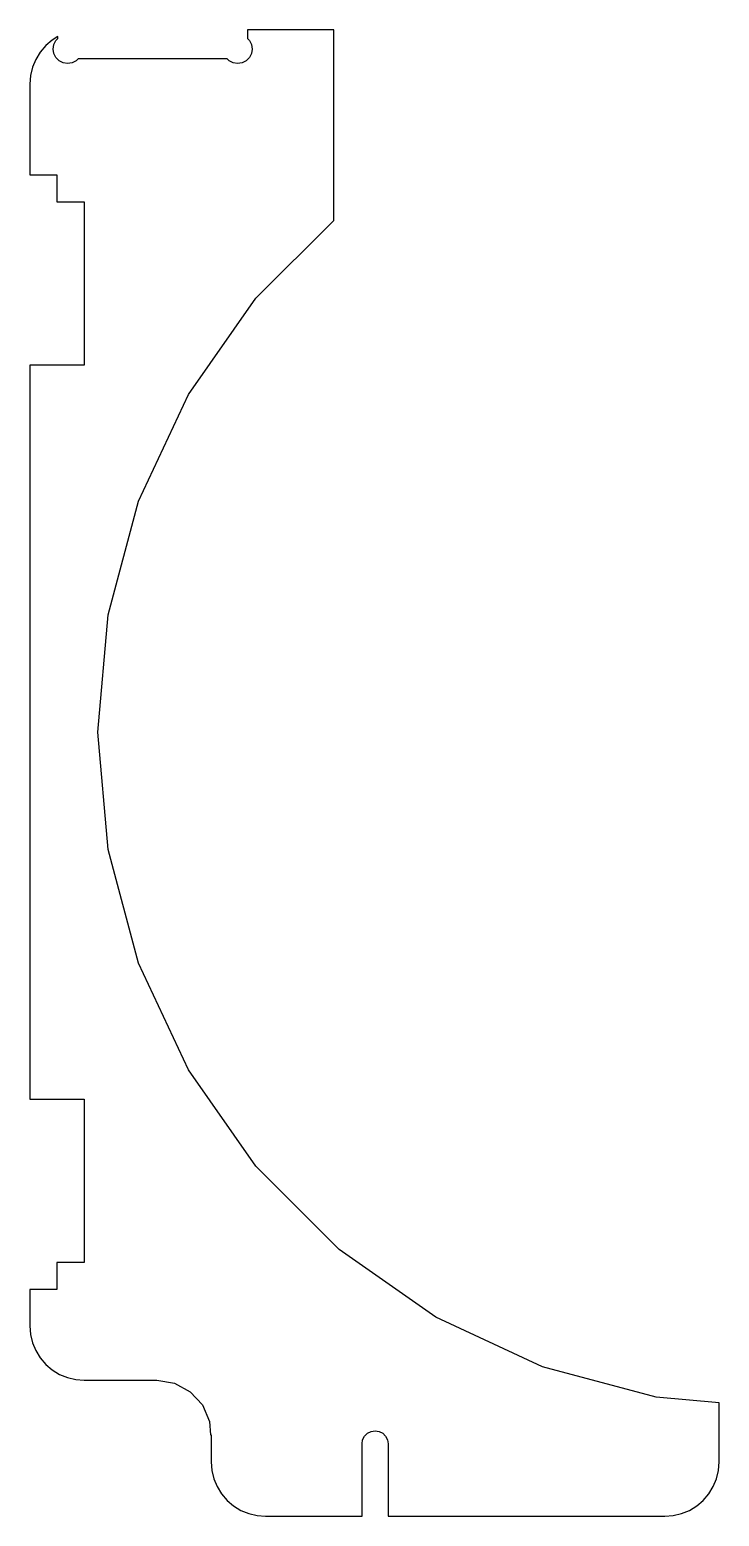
# Model space of a CAD drawing. Header units: metres. Extents: x 205 to 281, y 7 to 171.
import ezdxf

# ---------------------------------------------------------------- set-up
doc = ezdxf.new("R2010")
doc.units = ezdxf.units.M

msp = doc.modelspace()

# ---------------------------------------------------------------- linework, layer by layer
for p, q in [((238.5, 171), (228.985, 171)), ((228.985, 171), (228.985, 170.035)), ((238.5, 149.958), (238.5, 171)), ((206.757, 169.243), (206.146, 168.527)), ((207.473, 169.854), (206.757, 169.243)), ((208.1, 170.238), (207.473, 169.854)), ((207.572, 168.872), (207.65, 169.366)), ((207.65, 169.366), (207.878, 169.812)), ((207.878, 169.812), (208.1, 170.035)), ((208.1, 170.035), (208.1, 170.238)), ((228.985, 170.035), (229.207, 169.812)), ((229.207, 169.812), (229.434, 169.366)), ((229.434, 169.366), (229.513, 168.872)), ((205.654, 167.724), (205.294, 166.854)), ((206.146, 168.527), (205.654, 167.724)), ((207.65, 168.378), (207.572, 168.872)), ((207.878, 167.932), (207.65, 168.378)), ((208.232, 167.578), (207.878, 167.932)), ((208.678, 167.35), (208.232, 167.578)), ((209.172, 167.272), (208.678, 167.35)), ((209.666, 167.35), (209.172, 167.272)), ((210.112, 167.578), (209.666, 167.35)), ((210.335, 167.8), (210.112, 167.578)), ((226.75, 167.8), (210.335, 167.8)), ((226.972, 167.578), (226.75, 167.8)), ((227.418, 167.35), (226.972, 167.578)), ((227.913, 167.272), (227.418, 167.35)), ((228.407, 167.35), (227.913, 167.272)), ((228.853, 167.578), (228.407, 167.35)), ((229.207, 167.932), (228.853, 167.578)), ((229.434, 168.378), (229.207, 167.932)), ((229.513, 168.872), (229.434, 168.378)), ((205.074, 165.939), (205, 165)), ((205.294, 166.854), (205.074, 165.939)), ((205, 165), (205, 155)), ((205, 155), (208, 155)), ((208, 155), (208, 152)), ((208, 152), (211, 152)), ((211, 152), (211, 134)), ((229.93, 141.388), (238.5, 149.958)), ((222.481, 130.75), (229.93, 141.388)), ((211, 134), (205, 134)), ((205, 134), (205, 53)), ((216.993, 118.98), (222.481, 130.75)), ((213.632, 106.437), (216.993, 118.98)), ((212.5, 93.5), (213.632, 106.437)), ((213.632, 80.5632), (212.5, 93.5)), ((216.993, 68.0195), (213.632, 80.5632)), ((222.481, 56.25), (216.993, 68.0195)), ((229.93, 45.6123), (222.481, 56.25)), ((205, 53), (211, 53)), ((211, 53), (211, 35)), ((239.112, 36.4297), (229.93, 45.6123)), ((249.75, 28.9811), (239.112, 36.4297)), ((211, 35), (208, 35)), ((208, 35), (208, 32)), ((208, 32), (205, 32)), ((205, 32), (205, 28)), ((205, 28), (205.074, 27.0614)), ((261.52, 23.4929), (249.75, 28.9811)), ((205.074, 27.0614), (205.294, 26.1459)), ((205.294, 26.1459), (205.654, 25.2761)), ((205.654, 25.2761), (206.146, 24.4733)), ((206.146, 24.4733), (206.757, 23.7574)), ((206.757, 23.7574), (207.473, 23.1459)), ((207.473, 23.1459), (208.276, 22.654)), ((274.063, 20.1318), (261.52, 23.4929)), ((208.276, 22.654), (209.146, 22.2937)), ((209.146, 22.2937), (210.061, 22.0739)), ((210.061, 22.0739), (211, 22)), ((211, 22), (219, 22)), ((219, 22), (220.948, 21.6749)), ((220.948, 21.6749), (222.685, 20.7348)), ((222.685, 20.7348), (224.023, 19.2817)), ((281, 19.5249), (274.063, 20.1318)), ((224.023, 19.2817), (224.816, 17.4729)), ((281, 13), (281, 19.5249)), ((224.816, 17.4729), (224.938, 16)), ((242.618, 16.3671), (243.062, 16.4375)), ((243.062, 16.4375), (243.507, 16.3671)), ((224.938, 16), (225, 16)), ((225, 16), (225, 13)), ((241.625, 15), (241.695, 15.4442)), ((241.625, 7), (241.625, 15)), ((241.695, 15.4442), (241.9, 15.8449)), ((241.9, 15.8449), (242.218, 16.1629)), ((242.218, 16.1629), (242.618, 16.3671)), ((243.507, 16.3671), (243.907, 16.1629)), ((243.907, 16.1629), (244.225, 15.8449)), ((244.225, 15.8449), (244.43, 15.4442)), ((244.43, 15.4442), (244.5, 15)), ((244.5, 15), (244.5, 7)), ((225, 13), (225.074, 12.0614)), ((225.074, 12.0614), (225.294, 11.1459)), ((280.706, 11.1459), (280.926, 12.0614)), ((280.926, 12.0614), (281, 13)), ((225.294, 11.1459), (225.654, 10.2761)), ((225.654, 10.2761), (226.146, 9.4733)), ((279.854, 9.4733), (280.346, 10.2761)), ((280.346, 10.2761), (280.706, 11.1459)), ((226.146, 9.4733), (226.757, 8.75737)), ((226.757, 8.75737), (227.473, 8.1459)), ((278.527, 8.1459), (279.243, 8.75737)), ((279.243, 8.75737), (279.854, 9.4733)), ((227.473, 8.1459), (228.276, 7.65396)), ((228.276, 7.65396), (229.146, 7.29367)), ((229.146, 7.29367), (230.061, 7.07388)), ((230.061, 7.07388), (231, 7)), ((231, 7), (241.625, 7)), ((244.5, 7), (275, 7)), ((275, 7), (275.939, 7.07388)), ((275.939, 7.07388), (276.854, 7.29367)), ((276.854, 7.29367), (277.724, 7.65396)), ((277.724, 7.65396), (278.527, 8.1459))]:
    msp.add_line(p, q)

doc.saveas('drawing.dxf')
